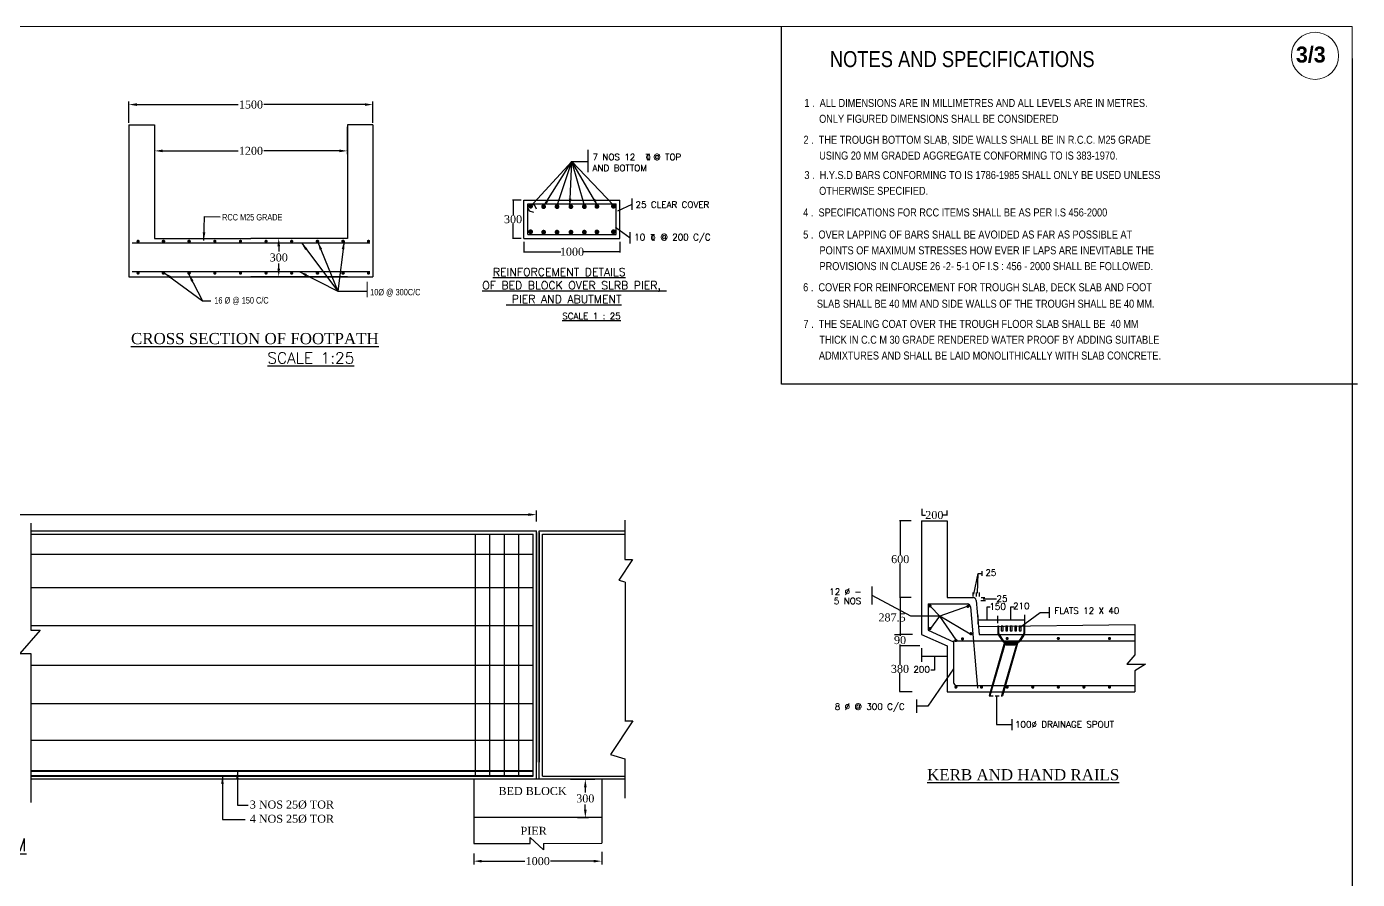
# Model space of a CAD drawing. Header units: millimetres. Extents: x 80 to 6605, y -565 to 2491.
# Drawn here: x 6034.9 to 6450.7, y -231.1 to 35.4 of the extents above; entities that cross this region are included whole.
import ezdxf
from ezdxf.enums import TextEntityAlignment as Align

# ---------------------------------------------------------------- set-up
doc = ezdxf.new("R2010")
doc.units = ezdxf.units.MM
doc.linetypes.add('DASHED', pattern=[19.05, 12.7, -6.35])
for name, color, linetype in [('abutment', 2, 'Continuous'), ('border', 7, 'Continuous'), ('MAIN', 7, 'Continuous'), ('STEEL', 5, 'Continuous'), ('TEXT_GENERAL', 4, 'Continuous')]:
    doc.layers.add(name, color=color, linetype=linetype)
doc.styles.add('ARIAL NARROW', font='ARIALN.TTF')
doc.styles.add('arn', font='ARIALN.TTF')
doc.styles.add('CITYBLUEPR', font='cityb___.ttf')
doc.styles.add('ROMANT', font='romant')
doc.styles.add('SIMPLEX', font='simplex.shx')
doc.styles.get("Standard").update_dxf_attribs({"font": 'times.ttf', "height": 2.5})
doc.styles.add('TIMES NEW ROMAN', font='times.ttf')
doc.styles.add('TNR_2.5', font='times.ttf', dxfattribs={"height": 2.5})
doc.dimstyles.new('ISO-25', dxfattribs={"dimtxt": 2.5, "dimasz": 2.5, "dimexe": 1.25, "dimexo": 0.625, "dimtad": 1, "dimlfac": 25, "dimtxsty": 'Standard', "dimcen": 2.5, "dimadec": 0, "dimazin": 0, "dimtfac": 1, "dimtmove": 0, "dimatfit": 3, "dimfxl": 1, "dimarcsym": 0})
doc.dimstyles.get("Standard").update_dxf_attribs({"dimtxt": 0.18, "dimasz": 0.18, "dimexe": 0.18, "dimexo": 0.0625, "dimgap": 0.09, "dimtad": 0, "dimtih": 1, "dimtoh": 1, "dimdec": 4, "dimzin": 0, "dimdsep": 46, "dimtxsty": 'Standard', "dimcen": 0.09, "dimadec": 0, "dimazin": 0, "dimtfac": 1, "dimtdec": 4, "dimtofl": 0, "dimtmove": 0, "dimatfit": 3, "dimfxl": 1, "dimtolj": 1, "dimtzin": 0, "dimarcsym": 0})
doc.dimstyles.new('STYLE_ESH', dxfattribs={"dimtxt": 2.5, "dimasz": 2.5, "dimexe": 1, "dimexo": 0.625, "dimtad": 0, "dimtih": 1, "dimtoh": 1, "dimdec": 0, "dimlfac": 100, "dimzin": 9, "dimdsep": 46, "dimtxsty": 'TNR_2.5', "dimcen": 2.5, "dimadec": 0, "dimazin": 2, "dimtfac": 1, "dimtdec": 0, "dimtofl": 0, "dimtmove": 2, "dimatfit": 3, "dimfxl": 1, "dimarcsym": 0})

# ---------------------------------------------------------------- blocks, each defined once
blk = doc.blocks.new('*D170')
at = {"color": 0, "lineweight": -2, "transparency": 16777216}
for p, q in [((5836.28, -119.25), (5836.28, -115.85)), ((6194.18, -119.25), (6194.18, -115.85)), ((5838.78, -117.1), (6191.68, -117.1))]:
    blk.add_line(p, q, dxfattribs=at)
at = {"color": 0, "transparency": 16777216}
for points in [[(5838.78, -116.68), (5838.78, -117.51), (5836.28, -117.1)], [(6191.68, -116.68), (6191.68, -117.51), (6194.18, -117.1)]]:
    blk.add_solid(points, dxfattribs=at)
at = {"layer": 'Defpoints', "color": 0, "transparency": 16777216}
for p in [(5836.28, -119.88), (6194.18, -117.1), (6194.18, -119.88)]:
    blk.add_point(p, dxfattribs=at)
at = {"color": 0, "transparency": 16777216, "insert": (6015.23, -115.2), "char_height": 2.5, "attachment_point": 5}
blk.add_mtext('12500', dxfattribs=at)
blk = doc.blocks.new('*D166')
at = {"color": 0, "lineweight": -2, "transparency": 16777216}
for p, q in [((6314.63, -115.25), (6314.63, -117.41)), ((6322.48, -115.76), (6322.48, -117.41)), ((6314.81, -117.23), (6315.8, -117.23)), ((6322.3, -117.23), (6321.31, -117.23))]:
    blk.add_line(p, q, dxfattribs=at)
at = {"color": 0, "transparency": 16777216}
for points in [[(6314.81, -117.2), (6314.81, -117.26), (6314.63, -117.23)], [(6322.3, -117.2), (6322.3, -117.26), (6322.48, -117.23)]]:
    blk.add_solid(points, dxfattribs=at)
at = {"layer": 'Defpoints', "color": 0, "transparency": 16777216}
for p in [(6314.63, -115.19), (6322.48, -115.7), (6322.48, -117.23)]:
    blk.add_point(p, dxfattribs=at)
at = {"color": 0, "transparency": 16777216, "insert": (6318.55, -117.23), "char_height": 2.5, "attachment_point": 5}
blk.add_mtext('\\A1;200', dxfattribs=at)
blk = doc.blocks.new('*D165')
at = {"color": 0, "lineweight": -2, "transparency": 16777216}
for p, q in [((6306.14, -154.52), (6308.01, -154.52)), ((6307.83, -154.7), (6307.83, -154.95)), ((6307.83, -157.94), (6307.83, -157.68)), ((6314.01, -158.12), (6307.65, -158.12))]:
    blk.add_line(p, q, dxfattribs=at)
at = {"color": 0, "transparency": 16777216}
for points in [[(6307.8, -154.7), (6307.86, -154.7), (6307.83, -154.52)], [(6307.8, -157.94), (6307.86, -157.94), (6307.83, -158.12)]]:
    blk.add_solid(points, dxfattribs=at)
at = {"layer": 'Defpoints', "color": 0, "transparency": 16777216}
for p in [(6306.07, -154.52), (6307.83, -158.12), (6314.07, -158.12)]:
    blk.add_point(p, dxfattribs=at)
at = {"color": 0, "transparency": 16777216, "insert": (6307.83, -156.32), "char_height": 2.5, "attachment_point": 5}
blk.add_mtext('\\A1;90', dxfattribs=at)
blk = doc.blocks.new('*D164')
at = {"color": 0, "lineweight": -2, "transparency": 16777216}
for p, q in [((6311.33, -143.02), (6307.71, -143.02)), ((6307.89, -143.2), (6307.89, -154.34)), ((6311.69, -154.52), (6307.71, -154.52))]:
    blk.add_line(p, q, dxfattribs=at)
at = {"color": 0, "transparency": 16777216}
for points in [[(6307.86, -143.2), (6307.92, -143.2), (6307.89, -143.02)], [(6307.86, -154.34), (6307.92, -154.34), (6307.89, -154.52)]]:
    blk.add_solid(points, dxfattribs=at)
at = {"layer": 'Defpoints', "color": 0, "transparency": 16777216}
for p in [(6311.39, -143.02), (6307.89, -154.52), (6311.75, -154.52)]:
    blk.add_point(p, dxfattribs=at)
at = {"color": 0, "transparency": 16777216, "insert": (6305.34, -149.26), "char_height": 2.5, "attachment_point": 5}
blk.add_mtext('\\A1;287.5', dxfattribs=at)
blk = doc.blocks.new('*D163')
at = {"color": 0, "lineweight": -2, "transparency": 16777216}
for p, q in [((6311.33, -119.02), (6307.71, -119.02)), ((6307.89, -119.2), (6307.89, -129.65)), ((6307.89, -142.84), (6307.89, -132.38)), ((6311.33, -143.02), (6307.71, -143.02))]:
    blk.add_line(p, q, dxfattribs=at)
at = {"color": 0, "transparency": 16777216}
for points in [[(6307.86, -119.2), (6307.92, -119.2), (6307.89, -119.02)], [(6307.86, -142.84), (6307.92, -142.84), (6307.89, -143.02)]]:
    blk.add_solid(points, dxfattribs=at)
at = {"layer": 'Defpoints', "color": 0, "transparency": 16777216}
for p in [(6307.89, -119.02), (6311.39, -119.02), (6311.39, -143.02)]:
    blk.add_point(p, dxfattribs=at)
at = {"color": 0, "transparency": 16777216, "insert": (6307.89, -131.02), "char_height": 2.5, "attachment_point": 5}
blk.add_mtext('\\A1;600', dxfattribs=at)
blk = doc.blocks.new('*D162')
at = {"color": 0, "lineweight": -2, "transparency": 16777216}
for p, q in [((6311.65, -158.12), (6307.63, -158.12)), ((6307.81, -158.3), (6307.81, -163.95)), ((6307.81, -172.34), (6307.81, -166.68)), ((6311.65, -172.52), (6307.63, -172.52))]:
    blk.add_line(p, q, dxfattribs=at)
at = {"color": 0, "transparency": 16777216}
for points in [[(6307.78, -158.3), (6307.84, -158.3), (6307.81, -158.12)], [(6307.78, -172.34), (6307.84, -172.34), (6307.81, -172.52)]]:
    blk.add_solid(points, dxfattribs=at)
at = {"layer": 'Defpoints', "color": 0, "transparency": 16777216}
for p in [(6311.71, -158.12), (6307.81, -172.52), (6311.71, -172.52)]:
    blk.add_point(p, dxfattribs=at)
at = {"color": 0, "transparency": 16777216, "insert": (6307.81, -165.32), "char_height": 2.5, "attachment_point": 5}
blk.add_mtext('\\A1;380', dxfattribs=at)
blk = doc.blocks.new('*D171')
at = {"color": 0, "lineweight": -2, "transparency": 16777216}
for p, q in [((6190.31, -31.82), (6190.31, -35.12)), ((6220.31, -31.82), (6220.31, -35.12)), ((6190.49, -34.94), (6201.81, -34.94)), ((6220.13, -34.94), (6208.81, -34.94))]:
    blk.add_line(p, q, dxfattribs=at)
at = {"color": 0, "transparency": 16777216}
for points in [[(6190.49, -34.91), (6190.49, -34.97), (6190.31, -34.94)], [(6220.13, -34.91), (6220.13, -34.97), (6220.31, -34.94)]]:
    blk.add_solid(points, dxfattribs=at)
at = {"layer": 'Defpoints', "color": 0, "transparency": 16777216}
for p in [(6190.31, -31.75), (6220.31, -31.75), (6220.31, -34.94)]:
    blk.add_point(p, dxfattribs=at)
at = {"color": 0, "transparency": 16777216, "insert": (6205.31, -34.94), "char_height": 2.5, "attachment_point": 5}
blk.add_mtext('\\A1;1000', dxfattribs=at)
blk = doc.blocks.new('*D172')
at = {"color": 0, "lineweight": -2, "transparency": 16777216}
for p, q in [((6189.46, -18.77), (6186.72, -18.77)), ((6186.9, -18.95), (6186.9, -23.4)), ((6186.9, -30.59), (6186.9, -26.13)), ((6189.46, -30.77), (6186.72, -30.77))]:
    blk.add_line(p, q, dxfattribs=at)
at = {"color": 0, "transparency": 16777216}
for points in [[(6186.87, -18.95), (6186.93, -18.95), (6186.9, -18.77)], [(6186.87, -30.59), (6186.93, -30.59), (6186.9, -30.77)]]:
    blk.add_solid(points, dxfattribs=at)
at = {"layer": 'Defpoints', "color": 0, "transparency": 16777216}
for p in [(6186.9, -18.77), (6189.52, -18.77), (6189.52, -30.77)]:
    blk.add_point(p, dxfattribs=at)
at = {"color": 0, "transparency": 16777216, "insert": (6186.9, -24.77), "char_height": 2.5, "attachment_point": 5}
blk.add_mtext('\\A1;300', dxfattribs=at)
blk = doc.blocks.new('*D195')
at = {"color": 0, "lineweight": -2, "transparency": 16777216}
for p, q in [((6207.05, -199.8), (6210.48, -199.8)), ((6209.48, -202.3), (6209.48, -203.91)), ((6209.48, -209.3), (6209.48, -207.7)), ((6207.05, -211.8), (6210.48, -211.8))]:
    blk.add_line(p, q, dxfattribs=at)
at = {"color": 0, "transparency": 16777216}
for points in [[(6209.07, -202.3), (6209.9, -202.3), (6209.48, -199.8)], [(6209.07, -209.3), (6209.9, -209.3), (6209.48, -211.8)]]:
    blk.add_solid(points, dxfattribs=at)
at = {"layer": 'Defpoints', "color": 0, "transparency": 16777216}
for p in [(6206.42, -199.8), (6206.42, -211.8), (6209.48, -211.8)]:
    blk.add_point(p, dxfattribs=at)
at = {"color": 0, "transparency": 16777216, "insert": (6209.48, -205.8), "char_height": 2.5, "attachment_point": 5, "style": 'TNR_2.5'}
blk.add_mtext('300', dxfattribs=at)
blk = doc.blocks.new('*D196')
at = {"color": 0, "lineweight": -2, "transparency": 16777216}
for p, q in [((6174.61, -222.96), (6174.61, -226.4)), ((6214.61, -222.47), (6214.61, -226.4)), ((6177.11, -225.4), (6190.57, -225.4)), ((6212.11, -225.4), (6198.64, -225.4))]:
    blk.add_line(p, q, dxfattribs=at)
at = {"color": 0, "transparency": 16777216}
for points in [[(6177.11, -224.98), (6177.11, -225.82), (6174.61, -225.4)], [(6212.11, -224.98), (6212.11, -225.82), (6214.61, -225.4)]]:
    blk.add_solid(points, dxfattribs=at)
at = {"layer": 'Defpoints', "color": 0, "transparency": 16777216}
for p in [(6174.61, -222.33), (6214.61, -221.85), (6214.61, -225.4)]:
    blk.add_point(p, dxfattribs=at)
at = {"color": 0, "transparency": 16777216, "insert": (6194.61, -225.4), "char_height": 2.5, "attachment_point": 5, "style": 'TNR_2.5'}
blk.add_mtext('1000', dxfattribs=at)
blk = doc.blocks.new('*D225')
at = {"color": 0, "lineweight": -2, "transparency": 16777216}
for p, q in [((6066.87, 5.38), (6066.87, 12.06)), ((6069.37, 11.06), (6100.96, 11.06)), ((6140.61, 11.06), (6109.03, 11.06)), ((6143.11, 5.38), (6143.11, 12.06))]:
    blk.add_line(p, q, dxfattribs=at)
at = {"color": 0, "transparency": 16777216}
for points in [[(6069.37, 11.48), (6069.37, 10.64), (6066.87, 11.06)], [(6140.61, 11.48), (6140.61, 10.64), (6143.11, 11.06)]]:
    blk.add_solid(points, dxfattribs=at)
at = {"layer": 'Defpoints', "color": 0, "transparency": 16777216}
for p in [(6143.11, 11.06), (6066.87, 4.76), (6143.11, 4.76)]:
    blk.add_point(p, dxfattribs=at)
at = {"color": 0, "transparency": 16777216, "insert": (6104.99, 11.06), "char_height": 2.5, "attachment_point": 5, "style": 'TNR_2.5'}
blk.add_mtext('1500', dxfattribs=at)
blk = doc.blocks.new('*D226')
at = {"color": 0, "lineweight": -2, "transparency": 16777216}
for p, q in [((6074.87, 4.13), (6074.87, -4.41)), ((6135.11, 4.13), (6135.11, -4.41)), ((6077.37, -3.41), (6100.96, -3.41)), ((6132.61, -3.41), (6109.03, -3.41))]:
    blk.add_line(p, q, dxfattribs=at)
at = {"color": 0, "transparency": 16777216}
for points in [[(6077.37, -3), (6077.37, -3.83), (6074.87, -3.41)], [(6132.61, -3), (6132.61, -3.83), (6135.11, -3.41)]]:
    blk.add_solid(points, dxfattribs=at)
at = {"layer": 'Defpoints', "color": 0, "transparency": 16777216}
for p in [(6074.87, 4.76), (6135.11, 4.76), (6135.11, -3.41)]:
    blk.add_point(p, dxfattribs=at)
at = {"color": 0, "transparency": 16777216, "insert": (6104.99, -3.41), "char_height": 2.5, "attachment_point": 5, "style": 'TNR_2.5'}
blk.add_mtext('1200', dxfattribs=at)
blk = doc.blocks.new('*D227')
at = {"color": 0, "lineweight": -2, "transparency": 16777216}
for p, q in [((6113.68, -33.24), (6113.68, -34.85)), ((6114.3, -30.74), (6114.68, -30.74)), ((6113.68, -40.24), (6113.68, -38.64)), ((6113.05, -42.74), (6112.68, -42.74))]:
    blk.add_line(p, q, dxfattribs=at)
at = {"color": 0, "transparency": 16777216}
for points in [[(6113.26, -33.24), (6114.09, -33.24), (6113.68, -30.74)], [(6113.26, -40.24), (6114.09, -40.24), (6113.68, -42.74)]]:
    blk.add_solid(points, dxfattribs=at)
at = {"layer": 'Defpoints', "color": 0, "transparency": 16777216}
for p in [(6113.68, -30.74), (6113.68, -42.74), (6113.68, -42.74)]:
    blk.add_point(p, dxfattribs=at)
at = {"color": 0, "transparency": 16777216, "insert": (6113.68, -36.74), "char_height": 2.5, "attachment_point": 5, "style": 'TNR_2.5'}
blk.add_mtext('300', dxfattribs=at)

msp = doc.modelspace()

# ---------------------------------------------------------------- hatches: boundary and pattern name
h = msp.add_hatch()
h.set_pattern_fill('LINE', color=0, scale=0.05, angle=45, style=0)
h.set_pattern_definition([(45, (6297.55626, -156.41721), (-0.1122532, 0.1122532), [])])
h.paths.add_polyline_path([(6341.3338, -156.65298), (6341.01709, -157.7497), (6343.67156, -157.7497), (6343.97931, -156.68402)])

# ---------------------------------------------------------------- linework, layer by layer
at = {"color": 0}
for p, q in [((6270.74618, -76.28771), (6270.74618, 35.4283)), ((6449.115, 25.4283), (6449.115, -564.5717)), ((6066.87383, 4.75619), (6066.87383, -42.74381)), ((6066.87383, 4.75619), (6074.87383, 4.75619)), ((6074.87383, 4.75619), (6074.87383, -30.74381)), ((6135.11383, 4.75619), (6135.11383, -30.74381)), ((6143.11383, 4.75619), (6135.11383, 4.75619)), ((6143.11383, 4.75619), (6143.11383, -42.74381)), ((6210.27175, -3.11393), (6210.27175, -10.1094)), ((6205.28841, -6.77051), (6210.23558, -6.77051)), ((6190.31008, -30.76505), (6190.31008, -18.76505)), ((6190.31008, -18.76505), (6220.31008, -18.76505)), ((6191.51008, -29.56505), (6191.51008, -19.96505)), ((6191.51008, -19.96505), (6219.11008, -19.96505)), ((6192.68386, -19.96505), (6193.5936, -20.3991)), ((6193.5936, -20.3991), (6194.17252, -21.54574)), ((6219.11008, -29.56505), (6219.11008, -19.96505)), ((6220.31008, -30.76505), (6220.31008, -18.76505)), ((6224.11064, -21.79209), (6224.11064, -18.32146)), ((6191.51008, -21.2565), (6191.88785, -22.16554)), ((6191.88785, -22.16554), (6193.27312, -22.57875)), ((6223.53158, -32.31177), (6223.53158, -28.84115)), ((6067.89158, -32.15465), (6133.11383, -32.15465)), ((6074.87383, -30.74381), (6104.99383, -30.74381)), ((6087.10504, -32.15465), (6091.1584, -32.15465)), ((6135.11383, -30.74381), (6104.99383, -30.74381)), ((6122.88262, -32.15465), (6142.11138, -32.15465)), ((6190.31008, -30.76505), (6220.31008, -30.76505)), ((6190.31008, -30.76505), (6220.31008, -30.76505)), ((6191.51008, -29.56505), (6219.11008, -29.56505)), ((6067.89158, -41.12517), (6133.11383, -41.12517)), ((6087.10504, -41.12517), (6091.1584, -41.12517)), ((6122.88262, -41.12517), (6142.11138, -41.12517)), ((6066.87383, -42.74381), (6143.11383, -42.74381)), ((6135.11383, -42.74381), (6104.99383, -42.74381)), ((6450.74618, -76.28771), (6270.74618, -76.28771)), ((6036.25549, -119.80071), (6036.25549, -153.2331)), ((6221.7823, -118.7815), (6221.7823, -131.09085)), ((6314.5743, -119.01552), (6322.5743, -119.01552)), ((6314.5743, -119.01552), (6314.5743, -154.51552)), ((6322.5743, -119.01552), (6322.5743, -143.01552)), ((6036.25549, -122.20442), (6194.1836, -122.20442)), ((6036.25549, -122.20442), (6194.1836, -122.20442)), ((6036.25549, -123.20442), (6193.1836, -123.20442)), ((6175.1836, -198.80442), (6175.1836, -123.20442)), ((6179.6836, -198.80442), (6179.6836, -123.20442)), ((6184.1836, -198.80442), (6184.1836, -123.20442)), ((6188.6836, -198.80442), (6188.6836, -123.20442)), ((6193.1836, -198.80442), (6193.1836, -123.20442)), ((6194.1836, -199.80442), (6194.1836, -122.20442)), ((6194.1836, -122.70442), (6194.1836, -194.46638)), ((6195.05084, -122.20442), (6221.7823, -122.20442)), ((6195.05084, -122.20442), (6221.7823, -122.20442)), ((6195.05084, -199.80442), (6195.05084, -122.20442)), ((6195.05084, -122.70442), (6195.05084, -194.46638)), ((6196.05084, -123.20442), (6221.7823, -123.20442)), ((6196.05084, -198.80442), (6196.05084, -123.20442)), ((6036.25549, -129.46455), (6193.1836, -129.46455)), ((6224.26944, -131.09085), (6219.91615, -137.5487)), ((6221.7823, -131.09085), (6224.26944, -131.09085)), ((6333.44605, -136.202), (6333.44605, -134.81096)), ((6036.25549, -139.86553), (6193.1836, -139.86553)), ((6219.91615, -137.5487), (6221.7823, -138.13433)), ((6221.9166, -138.20909), (6221.9166, -181.56319)), ((6299.07986, -145.23237), (6299.07986, -139.54186)), ((6311.15652, -148.83859), (6299.07986, -142.38712)), ((6316.5743, -145.01552), (6322.5743, -145.01552)), ((6316.5743, -145.01552), (6316.5743, -153.22235)), ((6322.5743, -143.01552), (6330.65748, -143.01552)), ((6322.5743, -145.01552), (6328.82385, -145.01552)), ((6330.5743, -141.46599), (6330.5743, -142.68243)), ((6330.5743, -141.46599), (6330.5743, -142.68243)), ((6331.5743, -141.46599), (6331.5743, -142.68243)), ((6331.5743, -141.46599), (6331.5743, -142.68243)), ((6331.65373, -143.92889), (6332.5743, -154.51552)), ((6332.5743, -141.46599), (6332.5743, -142.68243)), ((6332.5743, -141.46599), (6332.5743, -142.68243)), ((6333.07913, -143.92889), (6334.50454, -143.92889)), ((6333.1675, -143.01552), (6334.2817, -143.01552)), ((6320.29373, -148.83859), (6311.15652, -148.83859)), ((6329.82009, -145.92889), (6332.02762, -171.31552)), ((6332.2874, -151.21619), (6332.2874, -148.65843)), ((6338.36016, -150.98869), (6338.36016, -148.74636)), ((6346.82696, -151.88986), (6346.82696, -148.39462)), ((6354.55176, -149.36714), (6354.55176, -146.0067)), ((6039.11372, -153.2331), (6032.72475, -160.45719)), ((6036.25549, -151.72345), (6193.1836, -151.72345)), ((6036.25549, -153.2331), (6039.11372, -153.2331)), ((6316.5743, -153.22235), (6324.5743, -156.82235)), ((6332.2874, -149.93731), (6346.82696, -149.93731)), ((6332.35691, -152.01552), (6381.25033, -151.43495)), ((6338.63108, -151.94408), (6338.35969, -151.94408)), ((6338.37334, -151.89197), (6338.37334, -154.24454)), ((6338.61334, -151.89197), (6338.61334, -154.29197)), ((6346.82696, -151.88986), (6346.5013, -151.88986)), ((6346.53334, -151.89197), (6346.53334, -154.29197)), ((6346.77334, -151.89197), (6346.77334, -151.89197)), ((6346.77334, -151.89197), (6346.77334, -154.29197)), ((6346.77334, -151.89197), (6346.77334, -154.24454)), ((6381.25033, -151.43495), (6381.25033, -160.94316)), ((6314.5743, -154.51552), (6322.5743, -158.11552)), ((6324.5743, -156.51219), (6381.25033, -156.51219)), ((6324.5743, -156.82235), (6324.5743, -169.51884)), ((6332.5743, -154.51552), (6381.25033, -154.51552)), ((6340.4823, -156.93197), (6335.63551, -173.71552)), ((6340.74484, -156.91877), (6335.89423, -173.71552)), ((6338.43796, -154.46254), (6339.92479, -156.74997)), ((6338.61334, -154.29197), (6340.17334, -156.69197)), ((6344.39253, -156.94486), (6339.54946, -173.71552)), ((6344.63909, -156.94761), (6339.79681, -173.71552)), ((6340.17334, -156.69197), (6341.3338, -156.65298)), ((6340.26017, -156.93197), (6341.00737, -156.8896)), ((6341.00737, -156.8896), (6340.75898, -157.7497)), ((6341.01709, -157.7497), (6340.75898, -157.7497)), ((6341.3338, -156.65298), (6341.01709, -157.7497)), ((6341.01709, -157.7497), (6343.67156, -157.7497)), ((6341.3338, -156.65298), (6343.97931, -156.68402)), ((6343.97931, -156.68402), (6343.67156, -157.7497)), ((6343.96069, -157.7497), (6343.67156, -157.7497)), ((6344.19391, -156.94211), (6343.96069, -157.7497)), ((6344.97334, -156.69197), (6343.97931, -156.68402)), ((6344.19391, -156.94211), (6344.88651, -156.93197)), ((6346.53334, -154.29197), (6344.97334, -156.69197)), ((6346.70872, -154.46254), (6345.22189, -156.74997)), ((6032.72475, -160.45719), (6036.25549, -160.45719)), ((6036.25549, -160.45719), (6036.25549, -207.04796)), ((6314.54489, -158.8746), (6314.54489, -163.08005)), ((6314.54489, -161.30082), (6322.5743, -161.30082)), ((6322.5743, -158.11552), (6322.5743, -172.51552)), ((6381.25033, -160.94316), (6378.65367, -163.80017)), ((6036.25549, -164.15201), (6193.1836, -164.15201)), ((6378.65367, -163.80017), (6384.55939, -163.86166)), ((6384.55939, -163.86166), (6381.25033, -165.95942)), ((6381.25033, -165.95942), (6381.25033, -172.51552)), ((6322.5743, -172.51552), (6381.25033, -172.51552)), ((6325.5743, -170.51884), (6381.25033, -170.51884)), ((6036.25549, -176.13136), (6193.1836, -176.13136)), ((6313.11313, -179.06705), (6313.11313, -174.91592)), ((6224.3547, -181.56319), (6217.3095, -192.01431)), ((6221.86756, -181.56319), (6224.3547, -181.56319)), ((6342.82129, -184.41486), (6342.82129, -181.05443)), ((6036.25549, -187.57592), (6193.1836, -187.57592)), ((6217.3095, -192.01431), (6221.86756, -193.4447)), ((6221.86756, -193.4447), (6221.86756, -205.75406)), ((6195.05084, -199.80442), (6036.25549, -199.80442)), ((6174.60924, -199.80442), (6174.60924, -219.82988)), ((6221.86756, -199.80442), (6195.05084, -199.80442)), ((6204.8086, -199.80442), (6212.48308, -199.80442)), ((6214.60924, -199.80442), (6214.60924, -219.82272)), ((6214.60924, -211.80442), (6174.60924, -211.80442)), ((6174.60924, -219.82988), (6192.25367, -219.82988)), ((6196.38518, -221.8392), (6192.25367, -218.05371)), ((6192.25367, -219.82988), (6192.25367, -218.05371)), ((6196.38518, -219.82988), (6214.60924, -219.82272)), ((6196.38518, -219.82988), (6196.38518, -221.8392))]:
    msp.add_line(p, q, dxfattribs=at)
at = {"color": 0, "linetype": 'DASHED', "ltscale": 0.1}
msp.add_line((6335.63551, -173.71552), (6339.79681, -173.71552), dxfattribs=at)
at = {"color": 0, "lineweight": 40}
for p, q in [((6193.1836, -197.30442), (6036.25549, -197.30442)), ((6193.1836, -198.80442), (6036.25549, -198.80442))]:
    msp.add_line(p, q, dxfattribs=at)
at = {"color": 0, "ltscale": 6}
msp.add_line((6196.05084, -198.80442), (6221.86756, -198.80442), dxfattribs=at)
at = {"color": 0}
for points, const_width in [([(6192.0147, -20.70796, 1), (6192.7647, -20.70796, 1)], 0.75), ([(6196.0714, -20.83667, 1), (6196.8214, -20.83667, 1)], 0.75), ([(6200.27387, -20.83667, 1), (6201.02387, -20.83667, 1)], 0.75), ([(6204.60366, -20.83667, 1), (6205.35366, -20.83667, 1)], 0.75), ([(6208.80612, -20.83667, 1), (6209.55612, -20.83667, 1)], 0.75), ([(6212.73404, -20.77232, 1), (6213.48404, -20.77232, 1)], 0.75), ([(6217.88997, -20.70796, 1), (6218.63997, -20.70796, 1)], 0.75), ([(6192.0147, -28.68558, 1), (6192.7647, -28.68558, 1)], 0.75), ([(6196.0714, -28.81428, 1), (6196.8214, -28.81428, 1)], 0.75), ([(6200.27387, -28.81428, 1), (6201.02387, -28.81428, 1)], 0.75), ([(6204.60366, -28.81428, 1), (6205.35366, -28.81428, 1)], 0.75), ([(6208.80612, -28.81428, 1), (6209.55612, -28.81428, 1)], 0.75), ([(6212.73404, -28.74993, 1), (6213.48404, -28.74993, 1)], 0.75), ([(6217.88997, -28.68558, 1), (6218.63997, -28.68558, 1)], 0.75), ([(6069.46702, -31.67311, 1), (6069.96702, -31.67311, 1)], 0.5), ([(6077.34702, -31.67311, 1), (6077.84702, -31.67311, 1)], 0.5), ([(6077.46702, -31.67311, 1), (6077.96702, -31.67311, 1)], 0.5), ([(6085.34702, -31.67311, 1), (6085.84702, -31.67311, 1)], 0.5), ([(6085.46702, -31.67311, 1), (6085.96702, -31.67311, 1)], 0.5), ([(6093.46702, -31.67311, 1), (6093.96702, -31.67311, 1)], 0.5), ([(6101.46702, -31.67311, 1), (6101.96702, -31.67311, 1)], 0.5), ([(6109.46702, -31.67311, 1), (6109.96702, -31.67311, 1)], 0.5), ([(6117.46702, -31.67311, 1), (6117.96702, -31.67311, 1)], 0.5), ([(6125.46702, -31.67311, 1), (6125.96702, -31.67311, 1)], 0.5), ([(6125.58702, -31.67311, 1), (6126.08702, -31.67311, 1)], 0.5), ([(6133.46702, -31.67311, 1), (6133.96702, -31.67311, 1)], 0.5), ([(6133.58702, -31.67311, 1), (6134.08702, -31.67311, 1)], 0.5), ([(6141.46702, -31.67311, 1), (6141.96702, -31.67311, 1)], 0.5), ([(6069.46702, -41.60671, -1), (6069.96702, -41.60671, -1)], 0.5), ([(6077.34702, -41.60671, -1), (6077.84702, -41.60671, -1)], 0.5), ([(6077.46702, -41.60671, -1), (6077.96702, -41.60671, -1)], 0.5), ([(6085.34702, -41.60671, -1), (6085.84702, -41.60671, -1)], 0.5), ([(6085.46702, -41.60671, -1), (6085.96702, -41.60671, -1)], 0.5), ([(6093.46702, -41.60671, -1), (6093.96702, -41.60671, -1)], 0.5), ([(6101.46702, -41.60671, -1), (6101.96702, -41.60671, -1)], 0.5), ([(6109.46702, -41.60671, -1), (6109.96702, -41.60671, -1)], 0.5), ([(6117.46702, -41.60671, -1), (6117.96702, -41.60671, -1)], 0.5), ([(6125.46702, -41.60671, -1), (6125.96702, -41.60671, -1)], 0.5), ([(6125.58702, -41.60671, -1), (6126.08702, -41.60671, -1)], 0.5), ([(6133.46702, -41.60671, -1), (6133.96702, -41.60671, -1)], 0.5), ([(6133.58702, -41.60671, -1), (6134.08702, -41.60671, -1)], 0.5), ([(6141.46702, -41.60671, -1), (6141.96702, -41.60671, -1)], 0.5), ([(6316.93506, -145.63126, 1), (6317.43506, -145.63126, 1)], 0.5), ([(6328.80294, -145.75347, 1), (6329.30294, -145.75347, 1)], 0.5), ([(6316.93506, -152.71984, 1), (6317.43506, -152.71984, 1)], 0.5), ([(6329.72056, -154.30866, 1), (6330.22056, -154.30866, 1)], 0.5), ([(6325.04749, -156.43295, 1), (6325.54749, -156.43295, 1)], 0.5), ([(6327.09005, -155.92543, -1), (6327.59005, -155.92543, -1)], 0.5), ([(6341.04749, -155.79475, -1), (6341.54749, -155.79475, -1)], 0.5), ([(6357.04749, -155.79475, -1), (6357.54749, -155.79475, -1)], 0.5), ([(6373.04749, -155.79475, -1), (6373.54749, -155.79475, -1)], 0.5), ([(6325.04749, -171.00038, -1), (6325.54749, -171.00038, -1)], 0.5), ([(6333.04749, -171.00038, -1), (6333.54749, -171.00038, -1)], 0.5), ([(6341.04749, -171.00038, -1), (6341.54749, -171.00038, -1)], 0.5), ([(6349.04749, -171.00038, -1), (6349.54749, -171.00038, -1)], 0.5), ([(6357.04749, -171.00038, -1), (6357.54749, -171.00038, -1)], 0.5), ([(6365.04749, -171.00038, -1), (6365.54749, -171.00038, -1)], 0.5), ([(6373.04749, -171.00038, -1), (6373.54749, -171.00038, -1)], 0.5)]:
    msp.add_lwpolyline(points, format="xyb", close=True, dxfattribs=dict(at, const_width=const_width))
for points in [[(6340.02992, -151.93012), (6339.46407, -151.93012), (6339.46407, -153.45621), (6340.02992, -153.45621)], [(6341.42992, -151.93012), (6340.86407, -151.93012), (6340.86407, -153.45621), (6341.42992, -153.45621)], [(6342.82992, -151.93012), (6342.26407, -151.93012), (6342.26407, -153.45621), (6342.82992, -153.45621)], [(6344.22992, -151.93012), (6343.66407, -151.93012), (6343.66407, -153.45621), (6344.22992, -153.45621)], [(6345.62992, -151.93012), (6345.06407, -151.93012), (6345.06407, -153.45621), (6345.62992, -153.45621)]]:
    msp.add_lwpolyline(points, close=True, dxfattribs=at)
for centre, radius, start, end in [((6328.82385, -146.01552), 1, 4.9697407, 90), ((6330.65748, -144.01552), 1, 4.9697407, 90), ((6338.77334, -154.24454), 0.4, 180, 213.0238676), ((6340.26017, -156.53197), 0.4, 213.0238676, 270), ((6344.88651, -156.53197), 0.4, 270, 326.9761324), ((6346.37334, -154.24454), 0.4, 326.9761324, 0), ((6325.5743, -169.51884), 1, 180, 270)]:
    msp.add_arc(centre, radius, start, end, dxfattribs=at)
at = {"layer": 'abutment', "color": 0, "lineweight": 5}
msp.add_line((6141.3421, -49.18189), (6141.3421, -44.37697), dxfattribs=at)
at = {"layer": 'border', "color": 0, "lineweight": 5}
for p, q in [((6449.115, 35.4283), (5589.115, 35.4283)), ((6449.115, -564.5717), (6449.115, 35.4283))]:
    msp.add_line(p, q, dxfattribs=at)
at = {"layer": 'Defpoints', "color": 0, "linetype": 'ByBlock'}
for p in [(6338.40712, -151.92304), (6344.22992, -151.93012), (6345.06407, -151.93012), (6346.77334, -151.89197), (6346.77334, -151.89197), (6343.45445, -157.7497), (6346.77334, -154.29197)]:
    msp.add_point(p, dxfattribs=at)
at = {"layer": 'STEEL', "color": 0, "lineweight": 9}
msp.add_circle((6437.51667, 26.29508), 7.37169, dxfattribs=at)

# ---------------------------------------------------------------- texts
at = {"color": 0}
for s, height, style, p in [('AND BOTTOM', 2, 'SIMPLEX', (6211.73235, -9.76158)), ('7 NOS 12   @ TOP', 2, 'SIMPLEX', (6211.73235, -6.33301)), ('T ', 2, 'SIMPLEX', (6228.34532, -6.39309)), ('Q', 1.5, 'SIMPLEX', (6228.44743, -6.16869)), ('25 CLEAR COVER', 2, 'SIMPLEX', (6225.17609, -21.20974)), ('10   @ 200 C/C', 2, 'SIMPLEX', (6224.75404, -31.37687)), ('T ', 2, 'SIMPLEX', (6229.85216, -31.4966)), ('Q', 1.5, 'SIMPLEX', (6229.95427, -31.27221)), ('%%UREINFORCEMENT DETAILS', 2.5, 'ROMANT', (6180.59909, -42.5157)), ('%%UOF BED BLOCK OVER SLRB PIER, ', 2.5, 'ROMANT', (6177.26558, -46.66809)), ('%%U PIER AND ABUTMENT', 2.5, 'ROMANT', (6184.79028, -50.99572)), ('%%USCALE 1 : 25', 2, 'SIMPLEX', (6202.28373, -56.03741)), ('%%UCROSS SECTION OF FOOTPATH', 3.5, 'TIMES NEW ROMAN', (6067.51052, -63.81097)), ('12 %%C -', 2, 'SIMPLEX', (6285.72705, -142.16696)), ('5 NOS ', 2, 'SIMPLEX', (6287.15165, -145.08106)), ('FLATS 12 X 40', 2, 'SIMPLEX', (6356.05455, -148.13128)), ('8 %%C @ 300 C/C', 2, 'SIMPLEX', (6287.43281, -178.10389)), ('100%%C DRAINAGE SPOUT', 2, 'SIMPLEX', (6343.75084, -183.66107)), ('%%UKERB AND HAND RAILS', 3.5, 'TIMES NEW ROMAN', (6316.28282, -200.13598)), ('%%ULONGITUDINAL SECTION OF END BEAM', 4, 'ROMANT', (5933.68277, -222.29364))]:
    msp.add_text(s, height=height, dxfattribs=dict(at, style=style)).set_placement(p)
at = {"color": 0, "lineweight": 9, "style": 'arn'}
for s, p in [('RCC M25 GRADE', (6095.99003, -25.15048)), ('16 %%C @ 150 C/C', (6093.55221, -51.12048)), ('10%%C @ 300C/C', (6142.2638, -48.55405))]:
    msp.add_text(s, height=2, dxfattribs=at).set_placement(p)
at = {"color": 0, "style": 'ARIAL NARROW'}
msp.add_text('+468.430', height=0.025, dxfattribs=at).set_placement((6111.24888, -43.66716), align=Align.MIDDLE)
at = {"color": 0}
for s, p in [('BED BLOCK', (6182.35477, -204.72471)), ('PIER', (6189.25297, -217.16579))]:
    msp.add_text(s, height=2.5, dxfattribs=at).set_placement(p)
at = {"color": 0, "insert": (6110.13052, -66.37664), "char_height": 3.5, "width": 35.7622222, "attachment_point": 1, "style": 'ROMANT'}
msp.add_mtext('{\\LSCALE 1:25}', dxfattribs=at)
at = {"color": 0, "linetype": 'ByBlock', "char_height": 2, "attachment_point": 5, "style": 'SIMPLEX'}
for s, insert in [('\\A1;25', (6336.21573, -135.23344)), ('150', (6338.31454, -145.80807)), ('\\A1;25', (6339.68997, -143.35071)), ('210', (6345.73058, -145.62048)), ('200', (6314.57851, -165.47676))]:
    msp.add_mtext(s, dxfattribs=dict(at, insert=insert))
at = {"color": 0, "char_height": 2.5, "width": 90.9920635, "attachment_point": 1}
for s, insert in [('3 NOS 25%%C TOR ', (6104.62794, -206.45303)), ('4 NOS 25%%C TOR ', (6104.62794, -210.89354))]:
    msp.add_mtext(s, dxfattribs=dict(at, insert=insert))
at = {"layer": 'MAIN', "color": 0, "lineweight": 9, "style": 'ARIAL NARROW'}
msp.add_text('NOTES AND SPECIFICATIONS', height=5, dxfattribs=at).set_placement((6285.89631, 22.77788))
at = {"layer": 'MAIN', "color": 0, "linetype": 'Continuous', "lineweight": 9, "style": 'ARIAL NARROW'}
for s, p in [('1 .  ALL DIMENSIONS ARE IN MILLIMETRES AND ALL LEVELS ARE IN METRES.', (6277.93881, 10.31347)), ('ONLY FIGURED DIMENSIONS SHALL BE CONSIDERED', (6282.55236, 5.37305)), ('2 .  THE TROUGH BOTTOM SLAB, SIDE WALLS SHALL BE IN R.C.C. M25 GRADE', (6277.65871, -1.18539)), ('USING 20 MM GRADED AGGREGATE CONFORMING TO IS 383-1970.', (6282.56637, -6.12381)), ('3 .  H.Y.S.D BARS CONFORMING TO IS 1786-1985 SHALL ONLY BE USED UNLESS ', (6277.93881, -12.20648)), ('OTHERWISE SPECIFIED.', (6282.55236, -17.1469)), ('4 .  SPECIFICATIONS FOR RCC ITEMS SHALL BE AS PER I.S 456-2000 ', (6277.57068, -23.89597)), ('5 .  OVER LAPPING OF BARS SHALL BE AVOIDED AS FAR AS POSSIBLE AT ', (6277.55668, -30.79994)), ('POINTS OF MAXIMUM STRESSES HOW EVER IF LAPS ARE INEVITABLE THE ', (6282.66742, -35.74036)), ('PROVISIONS IN CLAUSE 26 -2- 5-1 OF I.S : 456 - 2000 SHALL BE FOLLOWED. ', (6282.66742, -40.68078)), ('6 .  COVER FOR REINFORCEMENT FOR TROUGH SLAB, DECK SLAB AND FOOT', (6277.55068, -47.27965)), ('  SLAB SHALL BE 40 MM AND SIDE WALLS OF THE TROUGH SHALL BE 40 MM.', (6280.25231, -52.42658)), ('7 .  THE SEALING COAT OVER THE TROUGH FLOOR SLAB SHALL BE  40 MM ', (6277.65871, -58.74077)), ('THICK IN C.C M 30 GRADE RENDERED WATER PROOF BY ADDING SUITABLE ', (6282.6014, -63.68119)), ('ADMIXTURES AND SHALL BE LAID MONOLITHICALLY WITH SLAB CONCRETE.', (6282.47735, -68.62161))]:
    msp.add_text(s, height=2.5, dxfattribs=at).set_placement(p)
at = {"layer": 'TEXT_GENERAL', "color": 0, "lineweight": 9, "style": 'CITYBLUEPR'}
msp.add_text('3/3', height=5, dxfattribs=at).set_placement((6431.54283, 24.20871))

# ---------------------------------------------------------------- dimensions: what is measured, and where the dimension line sits
at = {"color": 0}
for base, p1, p2, text, dimstyle, picture, middle in [((6143.11383, 11.06039), (6066.87383, 4.75619), (6143.11383, 4.75619), '1500', 'STYLE_ESH', '*D225', (6104.99383, 11.06039)), ((6135.11383, -3.41484), (6074.87383, 4.75619), (6135.11383, 4.75619), '1200', 'STYLE_ESH', '*D226', (6104.99383, -3.41484)), ((6194.1836, -117.09788), (5836.28104, -119.87556), (6194.1836, -119.87556), '12500', 'ISO-25', '*D170', (6015.23232, -115.20125)), ((6214.60924, -225.39922), (6174.60924, -222.33021), (6214.60924, -221.84563), '1000', 'STYLE_ESH', '*D196', (6194.60924, -225.39922))]:
    dim = msp.add_linear_dim(base=base, p1=p1, p2=p2, text=text, dimstyle=dimstyle, dxfattribs=at)
    dim.commit()
    dim.dimension.update_dxf_attribs({"geometry": picture, "text_midpoint": middle})
for base, p1, p2, text, picture, middle in [((6186.89992, -18.76505), (6189.51853, -30.76505), (6189.51853, -18.76505), '300', '*D172', (6186.89992, -24.76505)), ((6307.88896, -119.01552), (6311.39048, -143.01552), (6311.39048, -119.01552), '600', '*D163', (6307.88896, -131.01552)), ((6307.80605, -172.51552), (6311.71425, -158.11552), (6311.71425, -172.51552), '380', '*D162', (6307.80605, -165.31552))]:
    dim = msp.add_linear_dim(base=base, p1=p1, p2=p2, angle=90, text=text, dimstyle='Standard', override={"dimscale": 1}, dxfattribs=at)
    dim.commit()
    dim.dimension.update_dxf_attribs({"geometry": picture, "text_midpoint": middle})
for base, p1, p2, picture, middle in [((6113.67801, -42.74381), (6113.67801, -30.74381), (6113.67801, -42.74381), '*D227', (6113.67801, -36.74381)), ((6209.48484, -211.80442), (6206.42458, -199.80442), (6206.42458, -211.80442), '*D195', (6209.48484, -205.80442))]:
    dim = msp.add_linear_dim(base=base, p1=p1, p2=p2, angle=90, text='300', dimstyle='STYLE_ESH', dxfattribs=at)
    dim.commit()
    dim.dimension.update_dxf_attribs({"geometry": picture, "text_midpoint": middle})
for base, p1, p2, text, picture, middle in [((6220.31008, -34.93728), (6190.31008, -31.75342), (6220.31008, -31.75342), '1000', '*D171', (6205.31008, -34.93728)), ((6322.48117, -117.23299), (6314.62505, -115.1853), (6322.48117, -115.69722), '200', '*D166', (6318.55311, -117.23299))]:
    dim = msp.add_linear_dim(base=base, p1=p1, p2=p2, text=text, dimstyle='Standard', override={"dimscale": 1}, dxfattribs=at)
    dim.commit()
    dim.dimension.update_dxf_attribs({"geometry": picture, "text_midpoint": middle})
for base, p1, p2, text, override, picture, middle in [((6307.88896, -154.51552), (6311.39048, -143.01552), (6311.75246, -154.51552), '287.5', {"dimscale": 1, "dimtmove": 2}, '*D164', (6305.33727, -149.26432)), ((6307.82937, -158.11552), (6306.07342, -154.51552), (6314.07342, -158.11552), '90', {"dimscale": 1}, '*D165', (6307.82937, -156.31552))]:
    dim = msp.add_linear_dim(base=base, p1=p1, p2=p2, angle=90, text=text, dimstyle='Standard', override=override, dxfattribs=at)
    dim.commit()
    dim.dimension.update_dxf_attribs({"geometry": picture, "text_midpoint": middle, "dimtype": 160})

# ---------------------------------------------------------------- leaders
for points, dimstyle, override in [([(6192.13499, -20.98319), (6205.28841, -6.77051)], 'Standard', {"dimscale": 1}), ([(6200.71008, -20.43962), (6205.28841, -6.77051)], 'Standard', {"dimscale": 1}), ([(6209.18112, -20.46167), (6205.28841, -6.77051)], 'Standard', {"dimscale": 1}), ([(6218.26497, -20.33296), (6205.28841, -6.77051)], 'Standard', {"dimscale": 1}), ([(6219.67115, -22.17771), (6224.11064, -20.05677)], 'Standard', {"dimscale": 1}), ([(6218.89907, -27.29865), (6223.53158, -30.57646)], 'Standard', {"dimscale": 1}), ([(6120.7608, -32.15465), (6132.1024, -47.21527)], 'STYLE_ESH', {"dimgap": 0.625, "dimtad": 0}), ([(6125.92644, -31.90657), (6132.1024, -47.21527), (6141.3421, -47.21527)], 'STYLE_ESH', {"dimgap": 0.625, "dimtad": 0}), ([(6134.08702, -31.67311), (6132.1024, -47.21527)], 'STYLE_ESH', {"dimgap": 0.625, "dimtad": 0}), ([(6077.72629, -41.39273), (6089.83111, -50.27069)], 'STYLE_ESH', {"dimgap": 0.625, "dimtad": 0}), ([(6120.03377, -41.12517), (6132.1024, -47.21527)], 'STYLE_ESH', {"dimgap": 0.625, "dimtad": 0}), ([(6085.52734, -41.8468), (6089.83111, -50.27069), (6092.42211, -50.27069)], 'STYLE_ESH', {"dimgap": 0.625, "dimtad": 0}), ([(6330.93909, -141.90531), (6332.27614, -135.45084)], 'Standard', {"dimscale": 1}), ([(6332.0533, -141.6271), (6332.27614, -135.45084), (6333.44605, -135.50648)], 'Standard', {"dimscale": 1}), ([(6333.78548, -143.45866), (6337.95188, -143.45866)], 'Standard', {"dimscale": 1}), ([(6317.32384, -145.8392), (6320.29373, -148.83859)], 'Standard', {"dimscale": 1}), ([(6317.43506, -152.71984), (6320.29373, -148.83859)], 'Standard', {"dimscale": 1}), ([(6328.80634, -145.79453), (6320.29373, -148.83859)], 'Standard', {"dimscale": 1}), ([(6329.76248, -154.44723), (6320.29373, -148.83859), (6320.41721, -148.83859)], 'Standard', {"dimscale": 1}), ([(6325.41118, -156.2103), (6320.29373, -148.83859)], 'Standard', {"dimscale": 1}), ([(6335.00576, -149.93731), (6335.00576, -145.87012), (6336.03838, -145.87012)], 'Standard', {"dimscale": 1}), ([(6342.47351, -149.93731), (6342.47351, -145.87012), (6343.50613, -145.87012)], 'Standard', {"dimscale": 1}), ([(6345.33174, -152.26024), (6351.58346, -147.68692), (6354.55176, -147.68692)], 'Standard', {"dimscale": 1}), ([(6318.55959, -161.30082), (6318.55959, -165.74889), (6317.45881, -165.74889)], 'Standard', {"dimscale": 1}), ([(6324.5743, -165.3288), (6316.4772, -176.99149), (6313.11313, -176.99149)], 'Standard', {"dimscale": 1}), ([(6337.92927, -173.71552), (6337.92927, -182.73465), (6342.82129, -182.73465)], 'Standard', {"dimscale": 1}), ([(6096.08746, -198.80442), (6096.08746, -212.40424), (6103.22805, -212.40424)], 'STYLE_ESH', {"dimgap": 0.625, "dimtad": 0}), ([(6100.76131, -197.30442), (6100.76131, -207.86378), (6104.13686, -207.86378)], 'STYLE_ESH', {"dimgap": 0.625, "dimtad": 0})]:
    msp.add_leader(points, dimstyle=dimstyle, override=override, dxfattribs=at)
at = {"color": 0, "ltscale": 6}
for points in [[(6196.24683, -21.15415), (6205.28841, -6.77051)], [(6204.60366, -20.83667), (6205.28841, -6.77051)], [(6213.48404, -20.77232), (6205.28841, -6.77051)]]:
    msp.add_leader(points, dimstyle='ISO-25', override={"dimgap": 0.625, "dimtad": 0}, dxfattribs=at)
at = {"color": 0}
msp.add_leader([(6090.25125, -31.37355), (6090.48967, -23.93173), (6095.39707, -24.07168)], dimstyle='STYLE_ESH', dxfattribs=at)

doc.saveas('drawing.dxf')
